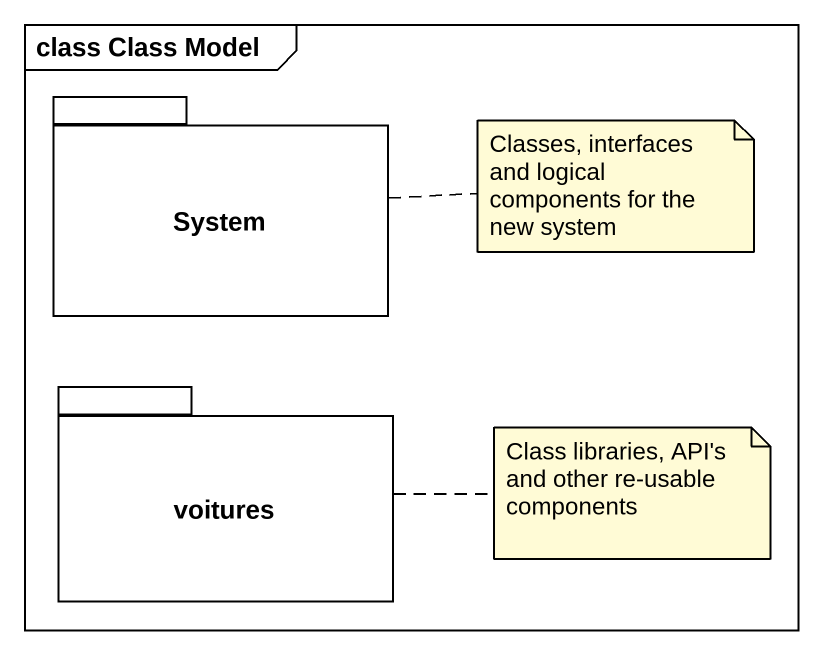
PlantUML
@startuml
mainframe class Class Model
package System {
}
package voitures {
}
note right of System : Classes, interfaces and logical components for the new system
note right of voitures : Class libraries, API's and other re-usable components
@enduml
